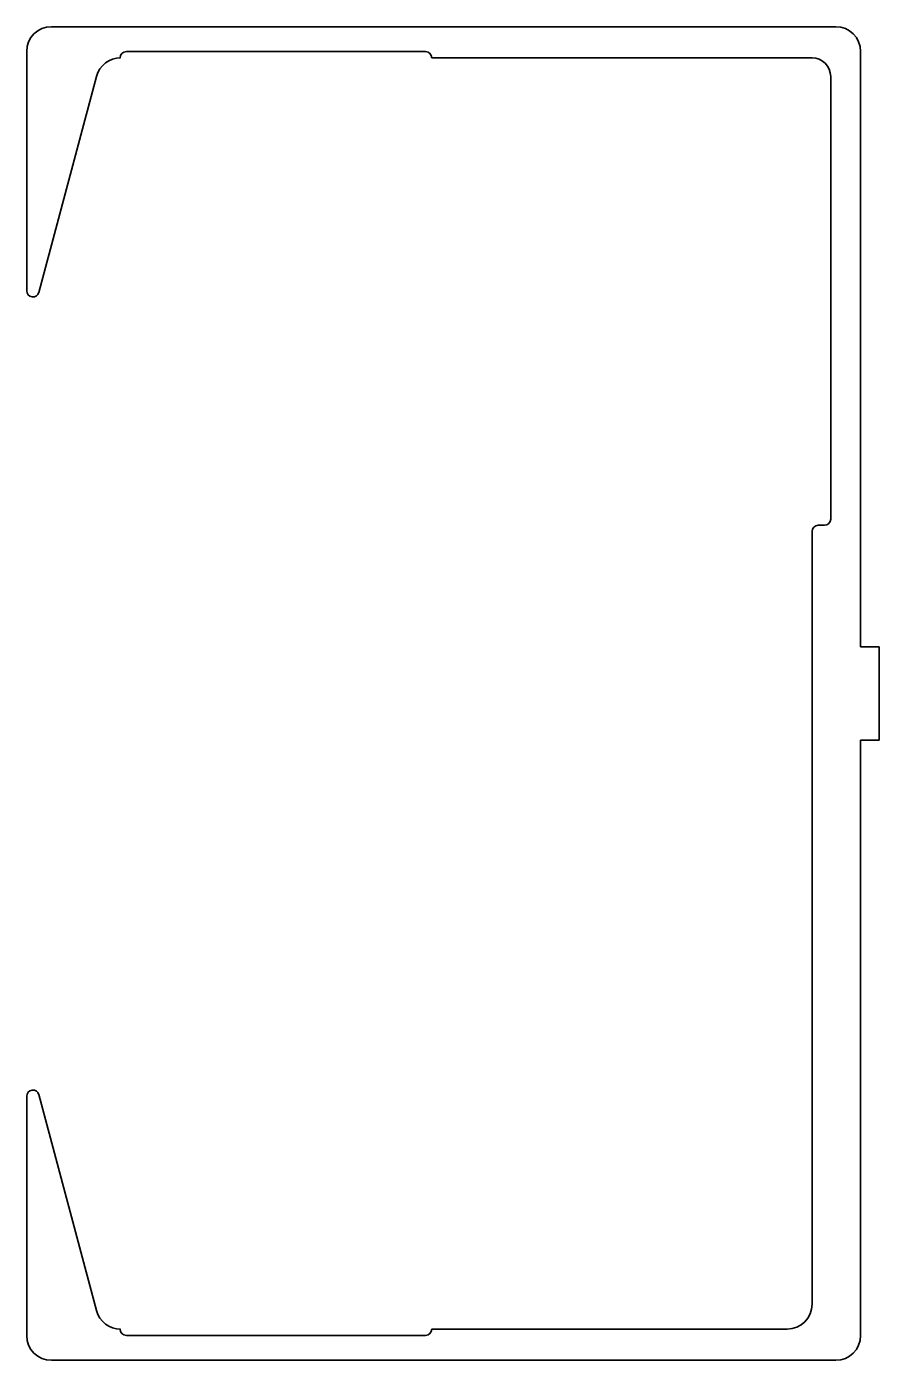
# Model space of a CAD drawing. Header units: inches. Extents: x 0 to 137, y 0 to 214.
import ezdxf

# ---------------------------------------------------------------- set-up
doc = ezdxf.new("R2010")
doc.units = ezdxf.units.IN
doc.header["$MEASUREMENT"] = 0
doc.layers.add('SIMUMAK Visible (ISO)', color=7, linetype='Continuous', lineweight=35)

# ---------------------------------------------------------------- blocks, each defined once
blk = doc.blocks.new('CD-IND-31-CARRT-02_Sheet_5_CD-IND-31-CARRT-02')
at = {"layer": 'SIMUMAK Visible (ISO)'}
for p, q in [((61.4, 107), (-64.4, 107)), ((-68.4, 103), (-68.4, 64.63)), ((-52.4, 103), (-4.4, 103)), ((65.4, 103), (65.4, 7.5)), ((-53.33, 102), (-53.4, 102)), ((-3.4, 102), (57.6, 102)), ((-66.43, 64.37), (-57.19, 99.03)), ((60.6, 99), (60.6, 28)), ((57.6, 26), (57.6, -98)), ((59.6, 27), (58.6, 27)), ((68.4, 7.5), (65.4, 7.5)), ((68.4, -7.5), (68.4, 7.5)), ((65.4, -7.5), (68.4, -7.5)), ((65.4, -7.5), (65.4, -103)), ((-68.4, -103), (-68.4, -64.63)), ((-66.43, -64.37), (-57.19, -99.03)), ((-53.4, -102), (-53.33, -102)), ((-3.4, -102), (53.6, -102)), ((-4.4, -103), (-52.4, -103)), ((61.4, -107), (-64.4, -107))]:
    blk.add_line(p, q, dxfattribs=at)
at = {"layer": 'SIMUMAK Visible (ISO)', "extrusion": (0, 0, -1)}
for centre, radius, start, end in [((64.4, 103), 4, 0, 90), ((-61.4, 103), 4, 90, 180), ((67.4, 64.63), 1, 194.9314, 0), ((-58.6, 26), 1, 0, 90), ((67.4, -64.63), 1, 0, 165.0686), ((64.4, -103), 4, 270, 0), ((-61.4, -103), 4, 180, 270)]:
    blk.add_arc(centre, radius, start, end, dxfattribs=at)
at = {"layer": 'SIMUMAK Visible (ISO)'}
for centre, radius, start, end in [((-52.4, 102), 1, 90, 180), ((-4.4, 102), 1, 360, 90), ((-53.33, 98), 4, 90, 165.0686), ((57.6, 99), 3, 0, 90), ((59.6, 28), 1, 270, 360), ((53.6, -98), 4, 270, 360), ((-53.33, -98), 4, 194.9314, 270), ((-52.4, -102), 1, 180, 270), ((-4.4, -102), 1, 270, 0)]:
    blk.add_arc(centre, radius, start, end, dxfattribs=at)

msp = doc.modelspace()

# ---------------------------------------------------------------- block references
msp.add_blockref('CD-IND-31-CARRT-02_Sheet_5_CD-IND-31-CARRT-02', (68.4, 107))

doc.saveas('drawing.dxf')
